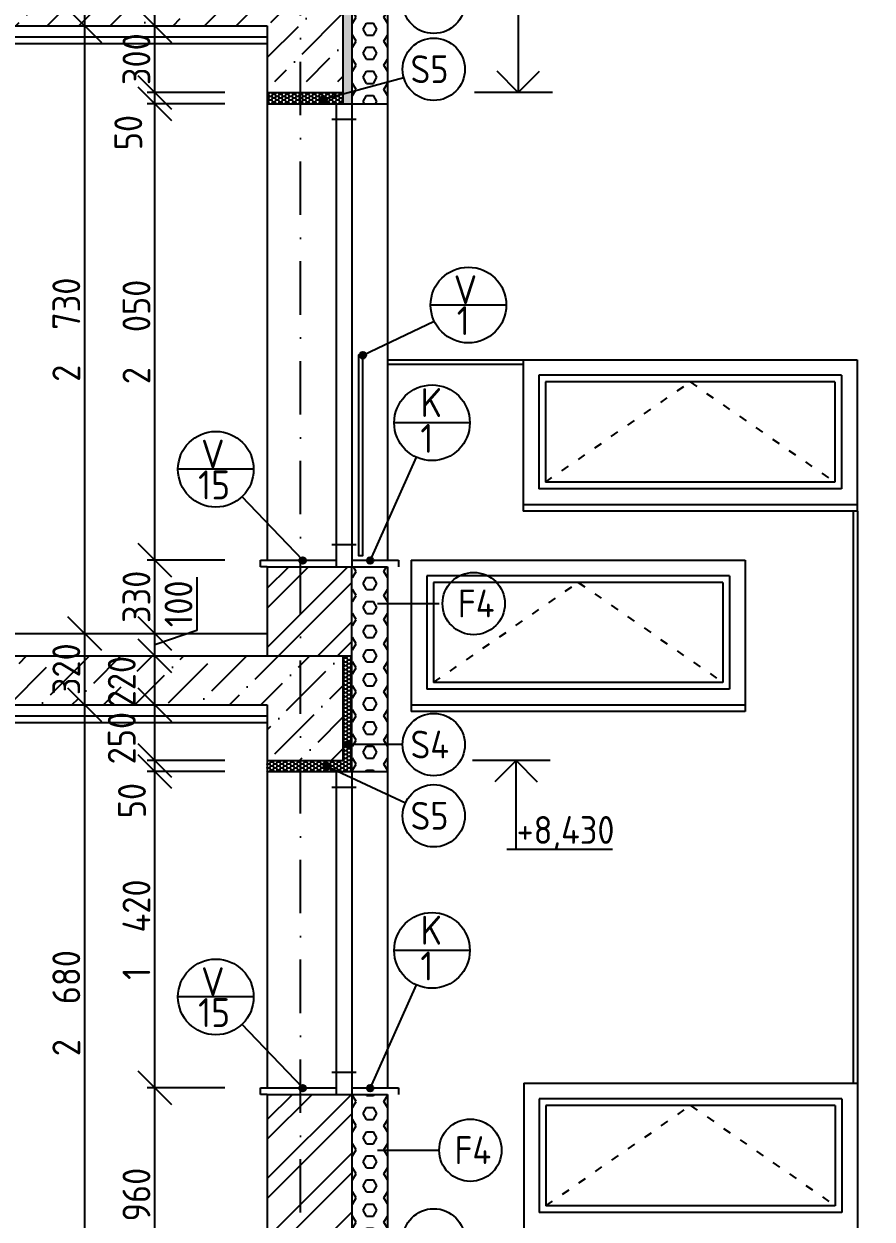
# Model space of a CAD drawing. Extents: x 3792242 to 5145247, y -1546315 to -1031918.
# Drawn here: x 3809350 to 3813160, y -1495390 to -1490022 of the extents above; entities that cross this region are included whole.
import ezdxf

# ---------------------------------------------------------------- set-up
doc = ezdxf.new("R2010")
doc.units = 0
doc.header["$MEASUREMENT"] = 0
doc.linetypes.add('ACAD_ISO03W100', pattern=[30, 12, -18])
doc.linetypes.add('BODKOCIARKOVANA_3', pattern=[5.6, 3, -1.3, 0, -1.3])
doc.layers.get('0').update_dxf_attribs({"linetype": 'CONTINUOUS'})
doc.layers.get('Defpoints').update_dxf_attribs({"color": 61, "linetype": 'CONTINUOUS'})
for name, color, linetype in [('KÓTY', 4, 'CONTINUOUS'), ('MÚRY', 1, 'CONTINUOUS'), ('OKNÁ', 143, 'CONTINUOUS'), ('osi', 253, 'CONTINUOUS'), ('TENKÁ', 7, 'CONTINUOUS'), ('ŠRAFY', 82, 'CONTINUOUS'), ('šrafy-múry', 8, 'CONTINUOUS')]:
    doc.layers.add(name, color=color, linetype=linetype)
doc.styles.add('STYLE1', font='isocp.shx')
doc.dimstyles.new('STANDARD-50', dxfattribs={"dimtxt": 125, "dimasz": 150, "dimexe": 10, "dimexo": 200, "dimgap": 20, "dimtad": 1, "dimdsep": 46, "dimlunit": 6, "dimtxsty": 'STYLE1', "dimblk1": 'OBLIQUE', "dimblk2": 'OBLIQUE', "dimsah": 1, "dimcen": 2.5, "dimse1": 1, "dimse2": 1, "dimadec": 0, "dimazin": 0, "dimtfac": 1, "dimtmove": 1, "dimatfit": 3, "dimldrblk": 'OBLIQUE', "dimfxl": 1, "dimtolj": 1, "dimtzin": 0, "dimarcsym": 0})
pattern_1 = [(45, (10351.7, -394519.38), (-132.5825215, 132.5825215), []), (45, (10440.08, -394519.38), (-132.5825215, 132.5825215), [])]
pattern_2 = [(0, (-605392.31, 16000), (0, 54.12658774), [31.25, -62.5]), (120, (-605392.31, 16000), (-46.875, -27.06329387), [31.25, -62.5]), (60, (-605361.06, 16000), (-46.875, 27.06329387), [31.25, -62.5])]

# ---------------------------------------------------------------- blocks, each defined once
blk = doc.blocks.new('_OBLIQUE')
at = {"color": 0, "linetype": 'ByBlock'}
blk.add_line((-0.5, -0.5), (0.5, 0.5), dxfattribs=at)
blk = doc.blocks.new('*D33354')
at = {"layer": 'Defpoints', "color": 0}
for p in [(3809937.7, -1494800.3), (3810442.7, -1494800.3), (3810442.7, -1495760.3)]:
    blk.add_point(p, dxfattribs=at)
at = {"layer": 'KÓTY', "color": 0, "lineweight": -2, "ltscale": 0.25}
blk.add_line((3809937.7, -1495760.3), (3809937.7, -1494800.3), dxfattribs=at)
at = {"layer": 'KÓTY', "color": 0, "linetype": 'ByBlock', "lineweight": -2, "xscale": 150, "yscale": 150, "zscale": 150}
for p, rotation in [((3809937.7, -1494800.3), 90), ((3809937.7, -1495760.3), 270)]:
    blk.add_blockref('_OBLIQUE', p, dxfattribs=dict(at, rotation=rotation))
at = {"layer": 'KÓTY', "color": 0, "insert": (3809855.2, -1495280.3), "char_height": 125, "attachment_point": 5, "rotation": 90, "style": 'STYLE1'}
blk.add_mtext('\\A1;960', dxfattribs=at)
blk = doc.blocks.new('*D33355')
at = {"layer": 'Defpoints', "color": 0}
for p in [(3809937.7, -1493380.3), (3810442.7, -1493380.3), (3810442.7, -1494800.3)]:
    blk.add_point(p, dxfattribs=at)
at = {"layer": 'KÓTY', "color": 0, "lineweight": -2, "ltscale": 0.25}
blk.add_line((3809937.7, -1494800.3), (3809937.7, -1493380.3), dxfattribs=at)
at = {"layer": 'KÓTY', "color": 0, "linetype": 'ByBlock', "lineweight": -2, "xscale": 150, "yscale": 150, "zscale": 150}
for p, rotation in [((3809937.7, -1493380.3), 90), ((3809937.7, -1494800.3), 270)]:
    blk.add_blockref('_OBLIQUE', p, dxfattribs=dict(at, rotation=rotation))
at = {"layer": 'KÓTY', "color": 0, "insert": (3809855.2, -1494090.3), "char_height": 125, "attachment_point": 5, "rotation": 90, "style": 'STYLE1'}
blk.add_mtext('\\A1;1ﾠ420', dxfattribs=at)
blk = doc.blocks.new('*D33356')
at = {"layer": 'Defpoints', "color": 0}
for p in [(3809937.7, -1493330.3), (3810442.7, -1493330.3), (3810442.7, -1493380.3)]:
    blk.add_point(p, dxfattribs=at)
at = {"layer": 'KÓTY', "color": 0, "lineweight": -2, "ltscale": 0.25}
blk.add_line((3809937.7, -1493380.3), (3809937.7, -1493330.3), dxfattribs=at)
at = {"layer": 'KÓTY', "color": 0, "linetype": 'ByBlock', "lineweight": -2, "xscale": 150, "yscale": 150, "zscale": 150}
for p, rotation in [((3809937.7, -1493330.3), 90), ((3809937.7, -1493380.3), 270)]:
    blk.add_blockref('_OBLIQUE', p, dxfattribs=dict(at, rotation=rotation))
at = {"layer": 'KÓTY', "color": 0, "insert": (3809835.2, -1493510.5), "char_height": 125, "attachment_point": 5, "rotation": 90, "style": 'STYLE1'}
blk.add_mtext('\\A1;50', dxfattribs=at)
blk = doc.blocks.new('*D33357')
at = {"layer": 'Defpoints', "color": 0}
for p in [(3809937.7, -1493080.3), (3810442.7, -1493080.3), (3810442.7, -1493330.3)]:
    blk.add_point(p, dxfattribs=at)
at = {"layer": 'KÓTY', "color": 0, "lineweight": -2, "ltscale": 0.25}
blk.add_line((3809937.7, -1493330.3), (3809937.7, -1493080.3), dxfattribs=at)
at = {"layer": 'KÓTY', "color": 0, "linetype": 'ByBlock', "lineweight": -2, "xscale": 150, "yscale": 150, "zscale": 150}
for p, rotation in [((3809937.7, -1493080.3), 90), ((3809937.7, -1493330.3), 270)]:
    blk.add_blockref('_OBLIQUE', p, dxfattribs=dict(at, rotation=rotation))
at = {"layer": 'KÓTY', "color": 0, "insert": (3809789.2, -1493230), "char_height": 125, "attachment_point": 5, "rotation": 90, "style": 'STYLE1'}
blk.add_mtext('\\A1;250', dxfattribs=at)
blk = doc.blocks.new('*D33358')
at = {"layer": 'Defpoints', "color": 0}
for p in [(3809937.7, -1492860.3), (3810442.7, -1492860.3), (3810442.7, -1493080.3)]:
    blk.add_point(p, dxfattribs=at)
at = {"layer": 'KÓTY', "color": 0, "lineweight": -2, "ltscale": 0.25}
blk.add_line((3809937.7, -1493080.3), (3809937.7, -1492860.3), dxfattribs=at)
at = {"layer": 'KÓTY', "color": 0, "linetype": 'ByBlock', "lineweight": -2, "xscale": 150, "yscale": 150, "zscale": 150}
for p, rotation in [((3809937.7, -1492860.3), 90), ((3809937.7, -1493080.3), 270)]:
    blk.add_blockref('_OBLIQUE', p, dxfattribs=dict(at, rotation=rotation))
at = {"layer": 'KÓTY', "color": 0, "insert": (3809789.2, -1492976), "char_height": 125, "attachment_point": 5, "rotation": 90, "style": 'STYLE1'}
blk.add_mtext('\\A1;220', dxfattribs=at)
blk = doc.blocks.new('*D33359')
at = {"layer": 'Defpoints', "color": 0}
for p in [(3809937.7, -1492760.3), (3810442.7, -1492760.3), (3810442.7, -1492860.3)]:
    blk.add_point(p, dxfattribs=at)
at = {"layer": 'KÓTY', "color": 0, "lineweight": -2, "ltscale": 0.25}
for p, q in [((3810126.7, -1492506.4), (3810126.7, -1492746.5)), ((3810126.7, -1492746.5), (3809937.7, -1492810.3)), ((3809937.7, -1492860.3), (3809937.7, -1492760.3))]:
    blk.add_line(p, q, dxfattribs=at)
at = {"layer": 'KÓTY', "color": 0, "linetype": 'ByBlock', "lineweight": -2, "xscale": 150, "yscale": 150, "zscale": 150}
for p, rotation in [((3809937.7, -1492760.3), 90), ((3809937.7, -1492860.3), 270)]:
    blk.add_blockref('_OBLIQUE', p, dxfattribs=dict(at, rotation=rotation))
at = {"layer": 'KÓTY', "color": 0, "insert": (3810044.2, -1492626.5), "char_height": 125, "attachment_point": 5, "rotation": 90, "style": 'STYLE1'}
blk.add_mtext('\\A1;100', dxfattribs=at)
blk = doc.blocks.new('*D33360')
at = {"layer": 'Defpoints', "color": 0}
for p in [(3809937.7, -1492430.3), (3810442.7, -1492430.3), (3810442.7, -1492760.3)]:
    blk.add_point(p, dxfattribs=at)
at = {"layer": 'KÓTY', "color": 0, "lineweight": -2, "ltscale": 0.25}
blk.add_line((3809937.7, -1492760.3), (3809937.7, -1492430.3), dxfattribs=at)
at = {"layer": 'KÓTY', "color": 0, "linetype": 'ByBlock', "lineweight": -2, "xscale": 150, "yscale": 150, "zscale": 150}
for p, rotation in [((3809937.7, -1492430.3), 90), ((3809937.7, -1492760.3), 270)]:
    blk.add_blockref('_OBLIQUE', p, dxfattribs=dict(at, rotation=rotation))
at = {"layer": 'KÓTY', "color": 0, "insert": (3809855.2, -1492595.3), "char_height": 125, "attachment_point": 5, "rotation": 90, "style": 'STYLE1'}
blk.add_mtext('\\A1;330', dxfattribs=at)
blk = doc.blocks.new('*D33361')
at = {"layer": 'Defpoints', "color": 0}
for p in [(3809937.7, -1490380.3), (3810442.7, -1490380.3), (3810442.7, -1492430.3)]:
    blk.add_point(p, dxfattribs=at)
at = {"layer": 'KÓTY', "color": 0, "lineweight": -2, "ltscale": 0.25}
blk.add_line((3809937.7, -1492430.3), (3809937.7, -1490380.3), dxfattribs=at)
at = {"layer": 'KÓTY', "color": 0, "linetype": 'ByBlock', "lineweight": -2, "xscale": 150, "yscale": 150, "zscale": 150}
for p, rotation in [((3809937.7, -1490380.3), 90), ((3809937.7, -1492430.3), 270)]:
    blk.add_blockref('_OBLIQUE', p, dxfattribs=dict(at, rotation=rotation))
at = {"layer": 'KÓTY', "color": 0, "insert": (3809855.2, -1491405.3), "char_height": 125, "attachment_point": 5, "rotation": 90, "style": 'STYLE1'}
blk.add_mtext('\\A1;2ﾠ050', dxfattribs=at)
blk = doc.blocks.new('*D33362')
at = {"layer": 'Defpoints', "color": 0}
for p in [(3809937.7, -1490330.3), (3810442.7, -1490330.3), (3810442.7, -1490380.3)]:
    blk.add_point(p, dxfattribs=at)
at = {"layer": 'KÓTY', "color": 0, "lineweight": -2, "ltscale": 0.25}
blk.add_line((3809937.7, -1490380.3), (3809937.7, -1490330.3), dxfattribs=at)
at = {"layer": 'KÓTY', "color": 0, "linetype": 'ByBlock', "lineweight": -2, "xscale": 150, "yscale": 150, "zscale": 150}
for p, rotation in [((3809937.7, -1490330.3), 90), ((3809937.7, -1490380.3), 270)]:
    blk.add_blockref('_OBLIQUE', p, dxfattribs=dict(at, rotation=rotation))
at = {"layer": 'KÓTY', "color": 0, "insert": (3809818.7, -1490510), "char_height": 125, "attachment_point": 5, "rotation": 90, "style": 'STYLE1'}
blk.add_mtext('\\A1;50', dxfattribs=at)
blk = doc.blocks.new('*D33363')
at = {"layer": 'Defpoints', "color": 0}
for p in [(3809937.7, -1490030.3), (3810442.7, -1490030.3), (3810442.7, -1490330.3)]:
    blk.add_point(p, dxfattribs=at)
at = {"layer": 'KÓTY', "color": 0, "lineweight": -2, "ltscale": 0.25}
blk.add_line((3809937.7, -1490330.3), (3809937.7, -1490030.3), dxfattribs=at)
at = {"layer": 'KÓTY', "color": 0, "linetype": 'ByBlock', "lineweight": -2, "xscale": 150, "yscale": 150, "zscale": 150}
for p, rotation in [((3809937.7, -1490030.3), 90), ((3809937.7, -1490330.3), 270)]:
    blk.add_blockref('_OBLIQUE', p, dxfattribs=dict(at, rotation=rotation))
at = {"layer": 'KÓTY', "color": 0, "insert": (3809855.2, -1490180.3), "char_height": 125, "attachment_point": 5, "rotation": 90, "style": 'STYLE1'}
blk.add_mtext('\\A1;300', dxfattribs=at)
blk = doc.blocks.new('*D33364')
at = {"layer": 'Defpoints', "color": 0}
for p in [(3809937.7, -1489810.3), (3810422.7, -1489810.3), (3810442.7, -1490030.3)]:
    blk.add_point(p, dxfattribs=at)
at = {"layer": 'KÓTY', "color": 0, "lineweight": -2, "ltscale": 0.25}
blk.add_line((3809937.7, -1490030.3), (3809937.7, -1489810.3), dxfattribs=at)
at = {"layer": 'KÓTY', "color": 0, "linetype": 'ByBlock', "lineweight": -2, "xscale": 150, "yscale": 150, "zscale": 150}
for p, rotation in [((3809937.7, -1489810.3), 90), ((3809937.7, -1490030.3), 270)]:
    blk.add_blockref('_OBLIQUE', p, dxfattribs=dict(at, rotation=rotation))
at = {"layer": 'KÓTY', "color": 0, "insert": (3809752.7, -1489869.5), "char_height": 125, "attachment_point": 5, "rotation": 90, "style": 'STYLE1'}
blk.add_mtext('\\A1;220', dxfattribs=at)
blk = doc.blocks.new('*D33376')
at = {"layer": 'Defpoints', "color": 0}
for p in [(3809622.7, -1493080.3), (3809622.7, -1493080.3), (3809622.7, -1495760.3)]:
    blk.add_point(p, dxfattribs=at)
at = {"layer": 'KÓTY', "color": 0, "lineweight": -2, "ltscale": 0.25}
blk.add_line((3809622.7, -1495760.3), (3809622.7, -1493080.3), dxfattribs=at)
at = {"layer": 'KÓTY', "color": 0, "linetype": 'ByBlock', "lineweight": -2, "xscale": 150, "yscale": 150, "zscale": 150}
for p, rotation in [((3809622.7, -1493080.3), 90), ((3809622.7, -1495760.3), 270)]:
    blk.add_blockref('_OBLIQUE', p, dxfattribs=dict(at, rotation=rotation))
at = {"layer": 'KÓTY', "color": 0, "insert": (3809540.2, -1494420.3), "char_height": 125, "attachment_point": 5, "rotation": 90, "style": 'STYLE1'}
blk.add_mtext('\\A1;2ﾠ680', dxfattribs=at)
blk = doc.blocks.new('*D33377')
at = {"layer": 'Defpoints', "color": 0}
for p in [(3809622.7, -1492760.3), (3809622.7, -1492760.3), (3809622.7, -1493080.3)]:
    blk.add_point(p, dxfattribs=at)
at = {"layer": 'KÓTY', "color": 0, "lineweight": -2, "ltscale": 0.25}
blk.add_line((3809622.7, -1493080.3), (3809622.7, -1492760.3), dxfattribs=at)
at = {"layer": 'KÓTY', "color": 0, "linetype": 'ByBlock', "lineweight": -2, "xscale": 150, "yscale": 150, "zscale": 150}
for p, rotation in [((3809622.7, -1492760.3), 90), ((3809622.7, -1493080.3), 270)]:
    blk.add_blockref('_OBLIQUE', p, dxfattribs=dict(at, rotation=rotation))
at = {"layer": 'KÓTY', "color": 0, "insert": (3809540.2, -1492920.3), "char_height": 125, "attachment_point": 5, "rotation": 90, "style": 'STYLE1'}
blk.add_mtext('\\A1;320', dxfattribs=at)
blk = doc.blocks.new('*D33378')
at = {"layer": 'Defpoints', "color": 0}
for p in [(3809622.7, -1490030.3), (3809622.7, -1490030.3), (3809622.7, -1492760.3)]:
    blk.add_point(p, dxfattribs=at)
at = {"layer": 'KÓTY', "color": 0, "lineweight": -2, "ltscale": 0.25}
blk.add_line((3809622.7, -1492760.3), (3809622.7, -1490030.3), dxfattribs=at)
at = {"layer": 'KÓTY', "color": 0, "linetype": 'ByBlock', "lineweight": -2, "xscale": 150, "yscale": 150, "zscale": 150}
for p, rotation in [((3809622.7, -1490030.3), 90), ((3809622.7, -1492760.3), 270)]:
    blk.add_blockref('_OBLIQUE', p, dxfattribs=dict(at, rotation=rotation))
at = {"layer": 'KÓTY', "color": 0, "insert": (3809540.2, -1491395.3), "char_height": 125, "attachment_point": 5, "rotation": 90, "style": 'STYLE1'}
blk.add_mtext('\\A1;2ﾠ730', dxfattribs=at)
blk = doc.blocks.new('*D33389')
at = {"layer": 'Defpoints', "color": 0}
for p in [(3809622.7, -1489810.3), (3810107.7, -1489810.3), (3810127.7, -1490030.3)]:
    blk.add_point(p, dxfattribs=at)
at = {"layer": 'KÓTY', "color": 0, "lineweight": -2, "ltscale": 0.25}
blk.add_line((3809622.7, -1490030.3), (3809622.7, -1489810.3), dxfattribs=at)
at = {"layer": 'KÓTY', "color": 0, "linetype": 'ByBlock', "lineweight": -2, "xscale": 150, "yscale": 150, "zscale": 150}
for p, rotation in [((3809622.7, -1489810.3), 90), ((3809622.7, -1490030.3), 270)]:
    blk.add_blockref('_OBLIQUE', p, dxfattribs=dict(at, rotation=rotation))
at = {"layer": 'KÓTY', "color": 0, "insert": (3809437.7, -1489869.5), "char_height": 125, "attachment_point": 5, "rotation": 90, "style": 'STYLE1'}
blk.add_mtext('\\A1;220', dxfattribs=at)
blk = doc.blocks.new('*D49348')
at = {"layer": 'Defpoints', "color": 0}
for p in [(3810982.7, -1492430.3), (3810982.7, -1493380.3), (3815799.2, -1493380.3)]:
    blk.add_point(p, dxfattribs=at)
at = {"layer": 'KÓTY', "color": 0, "lineweight": -2, "ltscale": 0.25}
blk.add_line((3815799.2, -1492430.3), (3815799.2, -1493380.3), dxfattribs=at)
at = {"layer": 'KÓTY', "color": 0, "linetype": 'ByBlock', "lineweight": -2, "xscale": 150, "yscale": 150, "zscale": 150}
for p, rotation in [((3815799.2, -1492430.3), 90), ((3815799.2, -1493380.3), 270)]:
    blk.add_blockref('_OBLIQUE', p, dxfattribs=dict(at, rotation=rotation))
at = {"layer": 'KÓTY', "color": 0, "insert": (3815716.7, -1492905.3), "char_height": 125, "attachment_point": 5, "rotation": 90, "style": 'STYLE1'}
blk.add_mtext('\\A1;950', dxfattribs=at)
blk = doc.blocks.new('*D49349')
at = {"layer": 'Defpoints', "color": 0}
for p in [(3810982.7, -1490380.3), (3810982.7, -1492430.3), (3815799.2, -1492430.3)]:
    blk.add_point(p, dxfattribs=at)
at = {"layer": 'KÓTY', "color": 0, "lineweight": -2, "ltscale": 0.25}
blk.add_line((3815799.2, -1490380.3), (3815799.2, -1492430.3), dxfattribs=at)
at = {"layer": 'KÓTY', "color": 0, "linetype": 'ByBlock', "lineweight": -2, "xscale": 150, "yscale": 150, "zscale": 150}
for p, rotation in [((3815799.2, -1490380.3), 90), ((3815799.2, -1492430.3), 270)]:
    blk.add_blockref('_OBLIQUE', p, dxfattribs=dict(at, rotation=rotation))
at = {"layer": 'KÓTY', "color": 0, "insert": (3815716.7, -1491405.3), "char_height": 125, "attachment_point": 5, "rotation": 90, "style": 'STYLE1'}
blk.add_mtext('\\A1;2ﾠ050', dxfattribs=at)
blk = doc.blocks.new('*D49350')
at = {"layer": 'Defpoints', "color": 0}
for p in [(3810982.7, -1488760.3), (3815799.2, -1488760.3), (3810982.7, -1490380.3)]:
    blk.add_point(p, dxfattribs=at)
at = {"layer": 'KÓTY', "color": 0, "lineweight": -2, "ltscale": 0.25}
blk.add_line((3815799.2, -1490380.3), (3815799.2, -1488760.3), dxfattribs=at)
at = {"layer": 'KÓTY', "color": 0, "linetype": 'ByBlock', "lineweight": -2, "xscale": 150, "yscale": 150, "zscale": 150}
for p, rotation in [((3815799.2, -1488760.3), 90), ((3815799.2, -1490380.3), 270)]:
    blk.add_blockref('_OBLIQUE', p, dxfattribs=dict(at, rotation=rotation))
at = {"layer": 'KÓTY', "color": 0, "insert": (3815716.7, -1489570.3), "char_height": 125, "attachment_point": 5, "rotation": 90, "style": 'STYLE1'}
blk.add_mtext('\\A1;1ﾠ620', dxfattribs=at)
blk = doc.blocks.new('*D49351')
at = {"layer": 'Defpoints', "color": 0}
for p in [(3810782.7, -1488860.3), (3810782.7, -1490330.3), (3815456.2, -1490330.3)]:
    blk.add_point(p, dxfattribs=at)
at = {"layer": 'KÓTY', "color": 0, "lineweight": -2, "ltscale": 0.25}
blk.add_line((3815456.2, -1488860.3), (3815456.2, -1490330.3), dxfattribs=at)
at = {"layer": 'KÓTY', "color": 0, "linetype": 'ByBlock', "lineweight": -2, "xscale": 150, "yscale": 150, "zscale": 150}
for p, rotation in [((3815456.2, -1488860.3), 90), ((3815456.2, -1490330.3), 270)]:
    blk.add_blockref('_OBLIQUE', p, dxfattribs=dict(at, rotation=rotation))
at = {"layer": 'KÓTY', "color": 0, "insert": (3815373.7, -1489595.3), "char_height": 125, "attachment_point": 5, "rotation": 90, "style": 'STYLE1'}
blk.add_mtext('\\A1;1ﾠ470', dxfattribs=at)
blk = doc.blocks.new('*D49352')
at = {"layer": 'Defpoints', "color": 0}
for p in [(3810982.7, -1493380.3), (3810982.7, -1494800.3), (3815799.2, -1494800.3)]:
    blk.add_point(p, dxfattribs=at)
at = {"layer": 'KÓTY', "color": 0, "lineweight": -2, "ltscale": 0.25}
blk.add_line((3815799.2, -1493380.3), (3815799.2, -1494800.3), dxfattribs=at)
at = {"layer": 'KÓTY', "color": 0, "linetype": 'ByBlock', "lineweight": -2, "xscale": 150, "yscale": 150, "zscale": 150}
for p, rotation in [((3815799.2, -1493380.3), 90), ((3815799.2, -1494800.3), 270)]:
    blk.add_blockref('_OBLIQUE', p, dxfattribs=dict(at, rotation=rotation))
at = {"layer": 'KÓTY', "color": 0, "insert": (3815716.7, -1494090.3), "char_height": 125, "attachment_point": 5, "rotation": 90, "style": 'STYLE1'}
blk.add_mtext('\\A1;1ﾠ420', dxfattribs=at)
blk = doc.blocks.new('*D49353')
at = {"layer": 'Defpoints', "color": 0}
for p in [(3810982.7, -1494800.3), (3810982.7, -1496380.3), (3815799.2, -1496380.3)]:
    blk.add_point(p, dxfattribs=at)
at = {"layer": 'KÓTY', "color": 0, "lineweight": -2, "ltscale": 0.25}
blk.add_line((3815799.2, -1494800.3), (3815799.2, -1496380.3), dxfattribs=at)
at = {"layer": 'KÓTY', "color": 0, "linetype": 'ByBlock', "lineweight": -2, "xscale": 150, "yscale": 150, "zscale": 150}
for p, rotation in [((3815799.2, -1494800.3), 90), ((3815799.2, -1496380.3), 270)]:
    blk.add_blockref('_OBLIQUE', p, dxfattribs=dict(at, rotation=rotation))
at = {"layer": 'KÓTY', "color": 0, "insert": (3815716.7, -1495590.3), "char_height": 125, "attachment_point": 5, "rotation": 90, "style": 'STYLE1'}
blk.add_mtext('\\A1;1ﾠ580', dxfattribs=at)
blk = doc.blocks.new('*D49359')
at = {"layer": 'Defpoints', "color": 0}
for p in [(3810442.7, -1490380.3), (3810442.7, -1492430.3), (3815456.2, -1492430.3)]:
    blk.add_point(p, dxfattribs=at)
at = {"layer": 'KÓTY', "color": 0, "lineweight": -2, "ltscale": 0.25}
blk.add_line((3815456.2, -1490380.3), (3815456.2, -1492430.3), dxfattribs=at)
at = {"layer": 'KÓTY', "color": 0, "linetype": 'ByBlock', "lineweight": -2, "xscale": 150, "yscale": 150, "zscale": 150}
for p, rotation in [((3815456.2, -1490380.3), 90), ((3815456.2, -1492430.3), 270)]:
    blk.add_blockref('_OBLIQUE', p, dxfattribs=dict(at, rotation=rotation))
at = {"layer": 'KÓTY', "color": 0, "insert": (3815373.7, -1491405.3), "char_height": 125, "attachment_point": 5, "rotation": 90, "style": 'STYLE1'}
blk.add_mtext('\\A1;2ﾠ050', dxfattribs=at)
blk = doc.blocks.new('*D49360')
at = {"layer": 'Defpoints', "color": 0}
for p in [(3810752.7, -1492430.3), (3810752.7, -1492460.3), (3815456.2, -1492460.3)]:
    blk.add_point(p, dxfattribs=at)
at = {"layer": 'KÓTY', "color": 0, "lineweight": -2, "ltscale": 0.25}
for p, q in [((3815683.7, -1492199.4), (3815683.7, -1492377)), ((3815456.2, -1492430.3), (3815456.2, -1492280.3)), ((3815683.7, -1492377), (3815456.2, -1492445.3)), ((3815456.2, -1492430.3), (3815456.2, -1492460.3)), ((3815456.2, -1492460.3), (3815456.2, -1492610.3))]:
    blk.add_line(p, q, dxfattribs=at)
at = {"layer": 'KÓTY', "color": 0, "linetype": 'ByBlock', "lineweight": -2, "xscale": 150, "yscale": 150, "zscale": 150}
for p, rotation in [((3815456.2, -1492430.3), 270), ((3815456.2, -1492460.3), 90)]:
    blk.add_blockref('_OBLIQUE', p, dxfattribs=dict(at, rotation=rotation))
at = {"layer": 'KÓTY', "color": 0, "insert": (3815601.2, -1492288.2), "char_height": 125, "attachment_point": 5, "rotation": 90, "style": 'STYLE1'}
blk.add_mtext('\\A1;30', dxfattribs=at)
blk = doc.blocks.new('*D49361')
at = {"layer": 'Defpoints', "color": 0}
for p in [(3810752.7, -1492460.3), (3810822.7, -1492860.3), (3815456.2, -1492860.3)]:
    blk.add_point(p, dxfattribs=at)
at = {"layer": 'KÓTY', "color": 0, "lineweight": -2, "ltscale": 0.25}
blk.add_line((3815456.2, -1492460.3), (3815456.2, -1492860.3), dxfattribs=at)
at = {"layer": 'KÓTY', "color": 0, "linetype": 'ByBlock', "lineweight": -2, "xscale": 150, "yscale": 150, "zscale": 150}
for p, rotation in [((3815456.2, -1492460.3), 90), ((3815456.2, -1492860.3), 270)]:
    blk.add_blockref('_OBLIQUE', p, dxfattribs=dict(at, rotation=rotation))
at = {"layer": 'KÓTY', "color": 0, "insert": (3815373.7, -1492660.3), "char_height": 125, "attachment_point": 5, "rotation": 90, "style": 'STYLE1'}
blk.add_mtext('\\A1;400', dxfattribs=at)
blk = doc.blocks.new('*D49362')
at = {"layer": 'Defpoints', "color": 0}
for p in [(3810822.7, -1492860.3), (3810782.7, -1493330.3), (3815456.2, -1493330.3)]:
    blk.add_point(p, dxfattribs=at)
at = {"layer": 'KÓTY', "color": 0, "lineweight": -2, "ltscale": 0.25}
blk.add_line((3815456.2, -1492860.3), (3815456.2, -1493330.3), dxfattribs=at)
at = {"layer": 'KÓTY', "color": 0, "linetype": 'ByBlock', "lineweight": -2, "xscale": 150, "yscale": 150, "zscale": 150}
for p, rotation in [((3815456.2, -1492860.3), 90), ((3815456.2, -1493330.3), 270)]:
    blk.add_blockref('_OBLIQUE', p, dxfattribs=dict(at, rotation=rotation))
at = {"layer": 'KÓTY', "color": 0, "insert": (3815373.7, -1493095.3), "char_height": 125, "attachment_point": 5, "rotation": 90, "style": 'STYLE1'}
blk.add_mtext('\\A1;470', dxfattribs=at)
blk = doc.blocks.new('*D49363')
at = {"layer": 'Defpoints', "color": 0}
for p in [(3810782.7, -1493330.3), (3810782.7, -1493380.3), (3815456.2, -1493380.3)]:
    blk.add_point(p, dxfattribs=at)
at = {"layer": 'KÓTY', "color": 0, "lineweight": -2, "ltscale": 0.25}
blk.add_line((3815456.2, -1493330.3), (3815456.2, -1493380.3), dxfattribs=at)
at = {"layer": 'KÓTY', "color": 0, "linetype": 'ByBlock', "lineweight": -2, "xscale": 150, "yscale": 150, "zscale": 150}
for p, rotation in [((3815456.2, -1493330.3), 90), ((3815456.2, -1493380.3), 270)]:
    blk.add_blockref('_OBLIQUE', p, dxfattribs=dict(at, rotation=rotation))
at = {"layer": 'KÓTY', "color": 0, "insert": (3815340.2, -1493470), "char_height": 125, "attachment_point": 5, "rotation": 90, "style": 'STYLE1'}
blk.add_mtext('\\A1;50', dxfattribs=at)
blk = doc.blocks.new('*D49364')
at = {"layer": 'Defpoints', "color": 0}
for p in [(3810782.7, -1493380.3), (3810752.7, -1494800.3), (3815456.2, -1494800.3)]:
    blk.add_point(p, dxfattribs=at)
at = {"layer": 'KÓTY', "color": 0, "lineweight": -2, "ltscale": 0.25}
blk.add_line((3815456.2, -1493380.3), (3815456.2, -1494800.3), dxfattribs=at)
at = {"layer": 'KÓTY', "color": 0, "linetype": 'ByBlock', "lineweight": -2, "xscale": 150, "yscale": 150, "zscale": 150}
for p, rotation in [((3815456.2, -1493380.3), 90), ((3815456.2, -1494800.3), 270)]:
    blk.add_blockref('_OBLIQUE', p, dxfattribs=dict(at, rotation=rotation))
at = {"layer": 'KÓTY', "color": 0, "insert": (3815373.7, -1494090.3), "char_height": 125, "attachment_point": 5, "rotation": 90, "style": 'STYLE1'}
blk.add_mtext('\\A1;1ﾠ420', dxfattribs=at)
blk = doc.blocks.new('*D49365')
at = {"layer": 'Defpoints', "color": 0}
for p in [(3810752.7, -1494800.3), (3810752.7, -1494830.3), (3815456.2, -1494830.3)]:
    blk.add_point(p, dxfattribs=at)
at = {"layer": 'KÓTY', "color": 0, "lineweight": -2, "ltscale": 0.25}
for p, q in [((3815456.2, -1494800.3), (3815456.2, -1494650.3)), ((3815456.2, -1494800.3), (3815456.2, -1494830.3)), ((3815456.2, -1494830.3), (3815456.2, -1494980.3))]:
    blk.add_line(p, q, dxfattribs=at)
at = {"layer": 'KÓTY', "color": 0, "linetype": 'ByBlock', "lineweight": -2, "xscale": 150, "yscale": 150, "zscale": 150}
for p, rotation in [((3815456.2, -1494800.3), 270), ((3815456.2, -1494830.3), 90)]:
    blk.add_blockref('_OBLIQUE', p, dxfattribs=dict(at, rotation=rotation))
at = {"layer": 'KÓTY', "color": 0, "insert": (3815358.2, -1494904.5), "char_height": 125, "attachment_point": 5, "rotation": 90, "style": 'STYLE1'}
blk.add_mtext('\\A1;30', dxfattribs=at)
blk = doc.blocks.new('*D49366')
at = {"layer": 'Defpoints', "color": 0}
for p in [(3810752.7, -1494830.3), (3810782.7, -1495860.3), (3815456.2, -1495860.3)]:
    blk.add_point(p, dxfattribs=at)
at = {"layer": 'KÓTY', "color": 0, "lineweight": -2, "ltscale": 0.25}
blk.add_line((3815456.2, -1494830.3), (3815456.2, -1495860.3), dxfattribs=at)
at = {"layer": 'KÓTY', "color": 0, "linetype": 'ByBlock', "lineweight": -2, "xscale": 150, "yscale": 150, "zscale": 150}
for p, rotation in [((3815456.2, -1494830.3), 90), ((3815456.2, -1495860.3), 270)]:
    blk.add_blockref('_OBLIQUE', p, dxfattribs=dict(at, rotation=rotation))
at = {"layer": 'KÓTY', "color": 0, "insert": (3815373.7, -1495345.3), "char_height": 125, "attachment_point": 5, "rotation": 90, "style": 'STYLE1'}
blk.add_mtext('\\A1;1ﾠ030', dxfattribs=at)

msp = doc.modelspace()

# ---------------------------------------------------------------- hatches: boundary and pattern name
at = {"layer": 'TENKÁ'}
h = msp.add_hatch(color=256, dxfattribs=at)
h.dxf.hatch_style = 1
h.paths.add_polyline_path([(3810696.193, -1490345.446, 2.41421356), (3810711.193, -1490360.446, 0.41421356)])
h = msp.add_hatch(color=256, dxfattribs=at)
h.dxf.hatch_style = 1
h.paths.add_polyline_path([(3810872.693, -1491495.27, 2.41421356), (3810887.693, -1491510.27, 0.41421356)])
h = msp.add_hatch(color=256, dxfattribs=at)
h.dxf.hatch_style = 1
h.paths.add_polyline_path([(3810602.193, -1492416.845, 2.41421356), (3810617.193, -1492431.845, 0.41421356)])
h = msp.add_hatch(color=256, dxfattribs=at)
h.dxf.hatch_style = 1
h.paths.add_polyline_path([(3810905.193, -1492416.845, 2.41421356), (3810920.193, -1492431.845, 0.41421356)])
h = msp.add_hatch(color=256, dxfattribs=at)
h.dxf.hatch_style = 1
h.paths.add_polyline_path([(3810805.193, -1493243.941, -2.41421356), (3810790.193, -1493258.941, -0.41421356)])
h = msp.add_hatch(color=256, dxfattribs=at)
h.dxf.hatch_style = 1
h.paths.add_polyline_path([(3810710.664, -1493341.499, 2.41421356), (3810725.664, -1493356.499, 0.41421356)])
h = msp.add_hatch(color=256, dxfattribs=at)
h.dxf.hatch_style = 1
h.paths.add_polyline_path([(3810602.193, -1494786.845, 2.41421356), (3810617.193, -1494801.845, 0.41421356)])
h = msp.add_hatch(color=256, dxfattribs=at)
h.dxf.hatch_style = 1
h.paths.add_polyline_path([(3810905.193, -1494786.845, 2.41421356), (3810920.193, -1494801.845, 0.41421356)])
at = {"layer": 'ŠRAFY'}
h = msp.add_hatch(dxfattribs=at)
h.set_pattern_fill('HEX', color=256, scale=250)
h.set_pattern_definition(pattern_2)
h.paths.add_polyline_path([(3810622.693, -1489810.27), (3810622.693, -1488860.27), (3810782.693, -1488860.27), (3810822.693, -1488860.27), (3810822.693, -1490380.27), (3810982.693, -1490380.27), (3810982.693, -1488760.27), (3810422.693, -1488760.27), (3810422.693, -1489130), (3810422.693, -1489260.27), (3810422.693, -1489376.595), (3810422.693, -1489610.27), (3810422.693, -1489810.27)])
h = msp.add_hatch(dxfattribs=at)
h.set_pattern_fill('HONEY', color=256, scale=80, angle=180)
h.set_pattern_definition([(0, (-636341.307, 10000), (15, 8.660254038), [10, -20]), (120, (-636341.307, 10000), (-15, 8.660254038), [10, -20]), (60, (-636341.307, 10000), (9e-15, 17.320508076), [-20, 10])])
h.paths.add_polyline_path([(3810822.693, -1488860.27), (3810782.693, -1488860.27), (3810782.693, -1490330.27), (3810782.693, -1490380.27), (3810822.693, -1490380.27)])
h = msp.add_hatch(dxfattribs=at)
h.set_pattern_fill('HONEY', color=256, scale=80, angle=180)
h.set_pattern_definition([(0, (-636341.307, 10000), (15, 8.660254038), [10, -20]), (120, (-636341.307, 10000), (-15, 8.660254038), [10, -20]), (60, (-636341.307, 10000), (4e-15, 17.320508076), [-20, 10])])
h.paths.add_polyline_path([(3810442.693, -1490330.27), (3810782.693, -1490330.27), (3810782.693, -1490380.27), (3810752.693, -1490380.27), (3810442.693, -1490380.27)])
h = msp.add_hatch(dxfattribs=at)
h.set_pattern_fill('ANSI32', color=256, scale=500)
h.set_pattern_definition(pattern_1)
h.paths.add_polyline_path([(3810822.693, -1492860.27), (3810822.693, -1492460.27), (3810752.693, -1492460.27), (3810442.693, -1492460.27), (3810442.693, -1492760.27), (3810442.693, -1492860.27)])
h = msp.add_hatch(dxfattribs=at)
h.set_pattern_fill('HEX', color=256, scale=250)
h.set_pattern_definition(pattern_2)
h.paths.add_polyline_path([(3810822.693, -1492860.27), (3810822.693, -1493380.27), (3810982.693, -1493380.27), (3810982.693, -1492460.27), (3810822.693, -1492460.27)])
h = msp.add_hatch(dxfattribs=at)
h.set_pattern_fill('HONEY', color=256, scale=80, angle=180)
h.set_pattern_definition([(0, (-628250.307, 7000), (15, 8.660254038), [10, -20]), (120, (-628250.307, 7000), (-15, 8.660254038), [10, -20]), (60, (-628250.307, 7000), (4e-15, 17.320508076), [-20, 10])])
h.paths.add_polyline_path([(3810822.693, -1492860.27), (3810822.693, -1493330.27), (3810782.693, -1493330.27), (3810782.693, -1492860.27)])
h = msp.add_hatch(dxfattribs=at)
h.set_pattern_fill('HONEY', color=256, scale=80, angle=180)
h.set_pattern_definition([(0, (-628250.307, 7000), (15, 8.660254038), [10, -20]), (120, (-628250.307, 7000), (-15, 8.660254038), [10, -20]), (60, (-628250.307, 7000), (3e-15, 17.320508076), [-20, 10])])
h.paths.add_polyline_path([(3810442.693, -1493380.27), (3810442.693, -1493330.27), (3810512.693, -1493330.27), (3810542.693, -1493330.27), (3810612.693, -1493330.27), (3810682.693, -1493330.27), (3810752.693, -1493330.27), (3810822.693, -1493330.27), (3810822.693, -1493380.27), (3810752.693, -1493380.27)])
h = msp.add_hatch(dxfattribs=at)
h.set_pattern_fill('ANSI32', color=256, scale=500)
h.set_pattern_definition(pattern_1)
h.paths.add_polyline_path([(3810822.693, -1494830.27), (3810442.693, -1494830.27), (3810442.693, -1495760.27), (3810442.693, -1495860.27), (3810822.693, -1495860.27)])
h = msp.add_hatch(dxfattribs=at)
h.set_pattern_fill('HEX', color=256, scale=250)
h.set_pattern_definition(pattern_2)
h.paths.add_polyline_path([(3810822.693, -1496380.27), (3810982.693, -1496380.27), (3810982.693, -1494830.27), (3810822.693, -1494830.27), (3810822.693, -1495860.27)])
at = {"layer": 'šrafy-múry'}
h = msp.add_hatch(dxfattribs=at)
h.set_pattern_fill('ANSI36', color=253, scale=800, angle=180)
h.set_pattern_definition([(45, (-120860.31, 39933.5), (53.0330086, 194.4543648), [250, -50, 0, -50])])
h.paths.add_polyline_path([(3805562.693, -1490030.27), (3810442.693, -1490030.27), (3810442.693, -1490280.27), (3810782.693, -1490280.27), (3810782.693, -1488860.27), (3810622.693, -1488860.27), (3810622.693, -1489810.27), (3810422.693, -1489810.27), (3799032.693, -1489810.27), (3798832.693, -1489810.27), (3798832.693, -1489360.27), (3798752.693, -1489360.27), (3798582.693, -1489360.27), (3798582.693, -1489810.27), (3798582.693, -1490030.27), (3798832.693, -1490030.27), (3801667.693, -1490030.27), (3801782.693, -1490030.27), (3805132.693, -1490030.27), (3805447.693, -1490030.27)])
h = msp.add_hatch(dxfattribs=at)
h.set_pattern_fill('ANSI36', color=253, scale=800, angle=180)
h.set_pattern_definition([(45, (-120860.31, 39883.5), (53.0330086, 194.4543648), [250, -50, 0, -50])])
h.paths.add_polyline_path([(3798662.693, -1493080.27), (3798722.693, -1493080.27), (3802757.693, -1493080.27), (3802897.693, -1493080.27), (3805447.693, -1493080.27), (3805562.693, -1493080.27), (3810442.693, -1493080.27), (3810442.693, -1493330.27), (3810782.693, -1493330.27), (3810782.693, -1492860.27), (3810442.693, -1492860.27), (3805562.693, -1492860.27), (3805447.693, -1492860.27), (3801782.693, -1492860.27), (3801667.693, -1492860.27), (3798662.693, -1492860.27), (3798662.693, -1492910.27)])

# ---------------------------------------------------------------- linework, layer by layer
at = {"layer": 'KÓTY', "ltscale": 0.25}
for p, q in [((3810253.096, -1490330.27), (3809903.096, -1490330.27)), ((3811724.693, -1490330.27), (3811374.693, -1490330.27)), ((3810253.096, -1490380.27), (3809903.096, -1490380.27)), ((3810253.096, -1492430.27), (3809903.096, -1492430.27)), ((3810253.096, -1493330.27), (3809903.096, -1493330.27)), ((3811714.754, -1493330.27), (3811364.754, -1493330.27)), ((3810253.096, -1493380.27), (3809903.096, -1493380.27)), ((3810253.096, -1494800.27), (3809903.096, -1494800.27))]:
    msp.add_line(p, q, dxfattribs=at)
at = {"layer": 'MÚRY'}
for p, q in [((3810982.693, -1488760.27), (3810982.693, -1490380.27)), ((3805247.693, -1490030.27), (3810442.693, -1490030.27)), ((3810442.693, -1490030.27), (3810442.693, -1490380.27)), ((3810442.693, -1490380.27), (3810982.693, -1490380.27)), ((3810442.693, -1492460.27), (3810982.693, -1492460.27)), ((3810442.693, -1492460.27), (3810442.693, -1492760.27)), ((3810982.693, -1492460.27), (3810982.693, -1493380.27)), ((3805247.693, -1492760.27), (3810442.693, -1492760.27)), ((3805942.693, -1493080.27), (3810442.693, -1493080.27)), ((3810442.693, -1493080.27), (3810442.693, -1493380.27)), ((3810442.693, -1493380.27), (3810982.693, -1493380.27)), ((3810442.693, -1494830.27), (3810982.693, -1494830.27)), ((3810442.693, -1494830.27), (3810442.693, -1495760.27)), ((3810982.693, -1494830.27), (3810982.693, -1496380.27))]:
    msp.add_line(p, q, dxfattribs=at)
at = {"layer": 'OKNÁ', "ltscale": 0.25}
for p, q in [((3810696.193, -1490360.446), (3811056.126, -1490262.283)), ((3810752.693, -1490380.27), (3810752.693, -1492460.27)), ((3810822.693, -1490380.27), (3810822.693, -1492460.27)), ((3810732.693, -1490450.27), (3810842.693, -1490450.27)), ((3812992.693, -1491630.27), (3811692.693, -1491630.27)), ((3811692.693, -1491630.27), (3811692.693, -1492080.27)), ((3812992.693, -1491630.27), (3812992.693, -1492080.27)), ((3812992.693, -1492080.27), (3811692.693, -1492080.27)), ((3810732.693, -1492360.27), (3810842.693, -1492360.27)), ((3811190.193, -1492530.27), (3811190.193, -1492980.27)), ((3812490.193, -1492530.27), (3811190.193, -1492530.27)), ((3812490.193, -1492530.27), (3812490.193, -1492980.27)), ((3810938.193, -1492625.611), (3811215.554, -1492625.611)), ((3812490.193, -1492980.27), (3811190.193, -1492980.27)), ((3811051.193, -1493258.941), (3810805.193, -1493258.941)), ((3810752.693, -1493380.27), (3810752.693, -1494830.27)), ((3810822.693, -1493380.27), (3810822.693, -1494830.27)), ((3810732.693, -1493450.27), (3810842.693, -1493450.27)), ((3810732.693, -1494730.27), (3810842.693, -1494730.27)), ((3812995.193, -1494880.27), (3811695.193, -1494880.27)), ((3811695.193, -1494880.27), (3811695.193, -1495330.27)), ((3812995.193, -1494880.27), (3812995.193, -1495330.27)), ((3810938.193, -1495080.979), (3811215.554, -1495080.979)), ((3812995.193, -1495330.27), (3811695.193, -1495330.27))]:
    msp.add_line(p, q, dxfattribs=at)
at = {"layer": 'OKNÁ', "linetype": 'ACAD_ISO03W100', "ltscale": 3}
for p, q in [((3811692.693, -1492080.27), (3812342.693, -1491630.27)), ((3812342.693, -1491630.27), (3812992.693, -1492080.27)), ((3811190.193, -1492980.27), (3811840.193, -1492530.27)), ((3811840.193, -1492530.27), (3812490.193, -1492980.27)), ((3811695.193, -1495330.27), (3812345.193, -1494880.27)), ((3812345.193, -1494880.27), (3812995.193, -1495330.27))]:
    msp.add_line(p, q, dxfattribs=at)
at = {"layer": 'OKNÁ', "ltscale": 0.25}
msp.add_lwpolyline([(3810872.693, -1491510.27), (3810852.693, -1491510.27), (3810852.693, -1492410.27), (3810872.693, -1492410.27)], close=True, dxfattribs=at)
for centre in [(3811191.193, -1489924.676), (3811191.193, -1490225.446), (3811370.554, -1492625.611), (3811191.193, -1493258.941), (3811191.193, -1493578.946), (3811355.554, -1495080.979), (3811191.193, -1495483.623)]:
    msp.add_circle(centre, 140, dxfattribs=at)
at = {"layer": 'osi', "linetype": 'BODKOCIARKOVANA_3', "ltscale": 80}
msp.add_line((3810592.693, -1508356), (3810592.693, -1485946), dxfattribs=at)
at = {"layer": 'TENKÁ'}
for p, q in [((3810782.693, -1488860.27), (3810782.693, -1490380.27)), ((3810822.693, -1488860.27), (3810822.693, -1490380.27)), ((3805247.693, -1490080.27), (3810442.693, -1490080.27)), ((3805247.693, -1490110.27), (3810442.693, -1490110.27)), ((3810442.693, -1490330.27), (3810782.693, -1490330.27)), ((3810442.693, -1490380.27), (3810442.693, -1492430.27)), ((3810982.693, -1490380.27), (3810982.693, -1492430.27)), ((3810872.693, -1491510.27), (3811193.463, -1491357.57)), ((3810906.484, -1492430.27), (3811113.678, -1491968.47)), ((3810602.193, -1492430.27), (3810329.492, -1492145.292)), ((3810412.693, -1492430.27), (3810752.693, -1492430.27)), ((3810412.693, -1492460.27), (3810412.693, -1492430.27)), ((3810822.693, -1492430.27), (3811032.693, -1492430.27)), ((3811032.693, -1492430.27), (3811032.693, -1492460.27)), ((3810442.693, -1492460.27), (3810412.693, -1492460.27)), ((3810822.693, -1493380.27), (3810822.693, -1492460.27)), ((3810442.693, -1492760.27), (3810442.693, -1492860.27)), ((3797222.693, -1492860.27), (3810822.693, -1492860.27)), ((3798662.693, -1492860.27), (3810822.693, -1492860.27)), ((3810782.693, -1492860.27), (3810782.693, -1493330.27)), ((3805942.693, -1493130.27), (3810442.693, -1493130.27)), ((3805942.693, -1493160.27), (3810442.693, -1493160.27)), ((3810442.693, -1493330.27), (3810782.693, -1493330.27)), ((3810710.664, -1493356.499), (3811064.145, -1493520.133)), ((3810442.693, -1493380.27), (3810442.693, -1494800.27)), ((3810982.693, -1493380.27), (3810982.693, -1494800.27)), ((3810906.484, -1494800.27), (3811113.678, -1494338.47)), ((3810602.193, -1494800.27), (3810329.492, -1494515.292)), ((3810412.693, -1494800.27), (3810752.693, -1494800.27)), ((3810412.693, -1494830.27), (3810412.693, -1494800.27)), ((3810822.693, -1494800.27), (3811032.693, -1494800.27)), ((3811032.693, -1494800.27), (3811032.693, -1494830.27)), ((3810442.693, -1494830.27), (3810412.693, -1494830.27)), ((3810822.693, -1494830.27), (3810822.693, -1496380.27))]:
    msp.add_line(p, q, dxfattribs=at)
at = {"layer": 'TENKÁ', "linetype": 'ByBlock', "ltscale": 0.25}
for p, q in [((3811570.749, -1489930.27), (3811570.749, -1490330.27)), ((3811570.749, -1490330.27), (3811475.29, -1490234.811)), ((3811570.749, -1490330.27), (3811666.209, -1490234.811)), ((3811560.811, -1493330.27), (3811465.351, -1493425.73)), ((3811560.811, -1493330.27), (3811656.27, -1493425.73)), ((3811560.811, -1493730.27), (3811560.811, -1493330.27)), ((3811993.616, -1493730.27), (3811519.717, -1493730.27))]:
    msp.add_line(p, q, dxfattribs=at)
at = {"layer": 'TENKÁ', "ltscale": 0.25}
for p, q in [((3811516.958, -1491284.5), (3811176.958, -1491284.5)), ((3811592.693, -1491530.27), (3811592.693, -1492210.27)), ((3811592.693, -1491530.27), (3813092.693, -1491530.27)), ((3813092.693, -1491530.27), (3813092.693, -1492210.27)), ((3813022.693, -1491600.27), (3811662.693, -1491600.27)), ((3811662.693, -1491600.27), (3811662.693, -1492110.27)), ((3813022.693, -1491600.27), (3813022.693, -1492110.27)), ((3811353.268, -1491813.367), (3811013.268, -1491813.367)), ((3810381.958, -1492022.468), (3810041.958, -1492022.468)), ((3813022.693, -1492110.27), (3811662.693, -1492110.27)), ((3811592.693, -1492180.27), (3813092.693, -1492180.27)), ((3813092.693, -1492210.27), (3811592.693, -1492210.27)), ((3811090.193, -1492430.27), (3811090.193, -1493110.27)), ((3811090.193, -1492430.27), (3812590.193, -1492430.27)), ((3812590.193, -1492430.27), (3812590.193, -1493110.27)), ((3811160.193, -1492500.27), (3811160.193, -1493010.27)), ((3812520.193, -1492500.27), (3811160.193, -1492500.27)), ((3812520.193, -1492500.27), (3812520.193, -1493010.27)), ((3812520.193, -1493010.27), (3811160.193, -1493010.27)), ((3811090.193, -1493080.27), (3812590.193, -1493080.27)), ((3812590.193, -1493110.27), (3811090.193, -1493110.27)), ((3811353.268, -1494183.367), (3811013.268, -1494183.367)), ((3810381.958, -1494392.468), (3810041.958, -1494392.468)), ((3811595.193, -1494780.27), (3811595.193, -1495460.27)), ((3811595.193, -1494780.27), (3813095.193, -1494780.27)), ((3813095.193, -1494780.27), (3813095.193, -1495460.27)), ((3813025.193, -1494850.27), (3811665.193, -1494850.27)), ((3811665.193, -1494850.27), (3811665.193, -1495360.27)), ((3813025.193, -1494850.27), (3813025.193, -1495360.27)), ((3813025.193, -1495360.27), (3811665.193, -1495360.27))]:
    msp.add_line(p, q, dxfattribs=at)
at = {"layer": 'TENKÁ', "color": 8, "ltscale": 0.25}
for p, q in [((3810982.693, -1491530.27), (3811592.693, -1491530.27)), ((3810982.693, -1491550.27), (3811592.693, -1491550.27)), ((3813075.193, -1492210.27), (3813075.193, -1494780.27)), ((3813095.193, -1492210.27), (3813095.193, -1494780.27))]:
    msp.add_line(p, q, dxfattribs=at)
at = {"layer": 'TENKÁ'}
for centre in [(3810696.193, -1490360.446), (3810872.693, -1491510.27), (3810602.193, -1492431.845), (3810905.193, -1492431.845), (3810805.193, -1493258.941), (3810710.664, -1493356.499), (3810602.193, -1494801.845), (3810905.193, -1494801.845)]:
    msp.add_circle(centre, 15, dxfattribs=at)
at = {"layer": 'TENKÁ', "ltscale": 0.25}
for centre in [(3811346.958, -1491284.5), (3811183.268, -1491813.367), (3810211.958, -1492022.468), (3811183.268, -1494183.367), (3810211.958, -1494392.468)]:
    msp.add_circle(centre, 170, dxfattribs=at)

# ---------------------------------------------------------------- texts
at = {"layer": 'TENKÁ', "ltscale": 0.25, "style": 'STYLE1'}
for s, p in [('S5', (3811086.888, -1490287.624)), ('F4', (3811299.25, -1492687.789)), ('S4', (3811086.888, -1493321.119)), ('S5', (3811086.888, -1493641.124)), ('+8,430', (3811563.247, -1493704.944)), ('F4', (3811284.25, -1495143.157))]:
    msp.add_text(s, height=125, dxfattribs=at).set_placement(p)
at = {"layer": 'TENKÁ', "style": 'STYLE1'}
for s, p in [('V', (3811280.928, -1491281)), ('1', (3811294.428, -1491419.637)), ('K', (3811131.738, -1491787.867)), ('1', (3811130.738, -1491948.503)), ('V', (3810145.928, -1492018.968)), ('15', (3810132.428, -1492157.604)), ('K', (3811131.738, -1494157.867)), ('1', (3811130.738, -1494318.503)), ('V', (3810145.928, -1494388.968)), ('15', (3810132.428, -1494527.604))]:
    msp.add_text(s, height=130, dxfattribs=at).set_placement(p)

# ---------------------------------------------------------------- dimensions: what is measured, and where the dimension line sits
at = {"layer": 'KÓTY', "ltscale": 0.25}
for base, p1, p2, picture, middle in [((3815799.193, -1488760.27), (3810982.693, -1490380.27), (3810982.693, -1488760.27), '*D49350', (3815716.65, -1489570.27)), ((3815456.193, -1490330.27), (3810782.693, -1488860.27), (3810782.693, -1490330.27), '*D49351', (3815373.65, -1489595.27)), ((3809622.693, -1489810.27), (3810127.693, -1490030.27), (3810107.693, -1489810.27), '*D33389', (3809437.693, -1489869.52)), ((3809937.693, -1489810.27), (3810442.693, -1490030.27), (3810422.693, -1489810.27), '*D33364', (3809752.693, -1489869.52)), ((3809622.693, -1490030.27), (3809622.693, -1492760.27), (3809622.693, -1490030.27), '*D33378', (3809540.15, -1491395.27)), ((3809937.693, -1490030.27), (3810442.693, -1490330.27), (3810442.693, -1490030.27), '*D33363', (3809855.193, -1490180.27)), ((3809937.693, -1490380.27), (3810442.693, -1492430.27), (3810442.693, -1490380.27), '*D33361', (3809855.15, -1491405.27)), ((3815456.193, -1492430.27), (3810442.693, -1490380.27), (3810442.693, -1492430.27), '*D49359', (3815373.65, -1491405.27)), ((3815799.193, -1492430.27), (3810982.693, -1490380.27), (3810982.693, -1492430.27), '*D49349', (3815716.65, -1491405.27)), ((3815456.193, -1492460.27), (3810752.693, -1492430.27), (3810752.693, -1492460.27), '*D49360', (3815601.193, -1492357.02)), ((3809937.693, -1492430.27), (3810442.693, -1492760.27), (3810442.693, -1492430.27), '*D33360', (3809855.193, -1492595.27)), ((3815456.193, -1492860.27), (3810752.693, -1492460.27), (3810822.693, -1492860.27), '*D49361', (3815373.693, -1492660.27)), ((3815799.193, -1493380.27), (3810982.693, -1492430.27), (3810982.693, -1493380.27), '*D49348', (3815716.693, -1492905.27)), ((3809622.693, -1492760.27), (3809622.693, -1493080.27), (3809622.693, -1492760.27), '*D33377', (3809540.193, -1492920.27)), ((3815456.193, -1493330.27), (3810822.693, -1492860.27), (3810782.693, -1493330.27), '*D49362', (3815373.693, -1493095.27)), ((3809622.693, -1493080.27), (3809622.693, -1495760.27), (3809622.693, -1493080.27), '*D33376', (3809540.15, -1494420.27)), ((3809937.693, -1493380.27), (3810442.693, -1494800.27), (3810442.693, -1493380.27), '*D33355', (3809855.15, -1494090.27)), ((3815456.193, -1494800.27), (3810782.693, -1493380.27), (3810752.693, -1494800.27), '*D49364', (3815373.65, -1494090.27)), ((3815799.193, -1494800.27), (3810982.693, -1493380.27), (3810982.693, -1494800.27), '*D49352', (3815716.65, -1494090.27)), ((3809937.693, -1494800.27), (3810442.693, -1495760.27), (3810442.693, -1494800.27), '*D33354', (3809855.193, -1495280.27)), ((3815456.193, -1495860.27), (3810752.693, -1494830.27), (3810782.693, -1495860.27), '*D49366', (3815373.65, -1495345.27)), ((3815799.193, -1496380.27), (3810982.693, -1494800.27), (3810982.693, -1496380.27), '*D49353', (3815716.65, -1495590.27))]:
    dim = msp.add_linear_dim(base=base, p1=p1, p2=p2, angle=90, dimstyle='STANDARD-50', override={"dimtxsty": 'STYLE1', "dimldrblk": 'OBLIQUE'}, dxfattribs=at)
    dim.commit()
    dim.dimension.update_dxf_attribs({"geometry": picture, "text_midpoint": middle})
for base, p1, p2, picture, middle in [((3809937.693, -1490330.27), (3810442.693, -1490380.27), (3810442.693, -1490330.27), '*D33362', (3809901.193, -1490510)), ((3809937.693, -1492760.27), (3810442.693, -1492860.27), (3810442.693, -1492760.27), '*D33359', (3810126.693, -1492726.5)), ((3809937.693, -1492860.27), (3810442.693, -1493080.27), (3810442.693, -1492860.27), '*D33358', (3809871.693, -1492976)), ((3809937.693, -1493080.27), (3810442.693, -1493330.27), (3810442.693, -1493080.27), '*D33357', (3809871.693, -1493230)), ((3809937.693, -1493330.27), (3810442.693, -1493380.27), (3810442.693, -1493330.27), '*D33356', (3809917.693, -1493510.5)), ((3815456.193, -1493380.27), (3810782.693, -1493330.27), (3810782.693, -1493380.27), '*D49363', (3815422.693, -1493470)), ((3815456.193, -1494830.27), (3810752.693, -1494800.27), (3810752.693, -1494830.27), '*D49365', (3815440.693, -1494904.5))]:
    dim = msp.add_linear_dim(base=base, p1=p1, p2=p2, angle=90, dimstyle='STANDARD-50', override={"dimtxsty": 'STYLE1', "dimldrblk": 'OBLIQUE'}, dxfattribs=at)
    dim.commit()
    dim.dimension.update_dxf_attribs({"geometry": picture, "text_midpoint": middle, "dimtype": 160})

doc.saveas('drawing.dxf')
